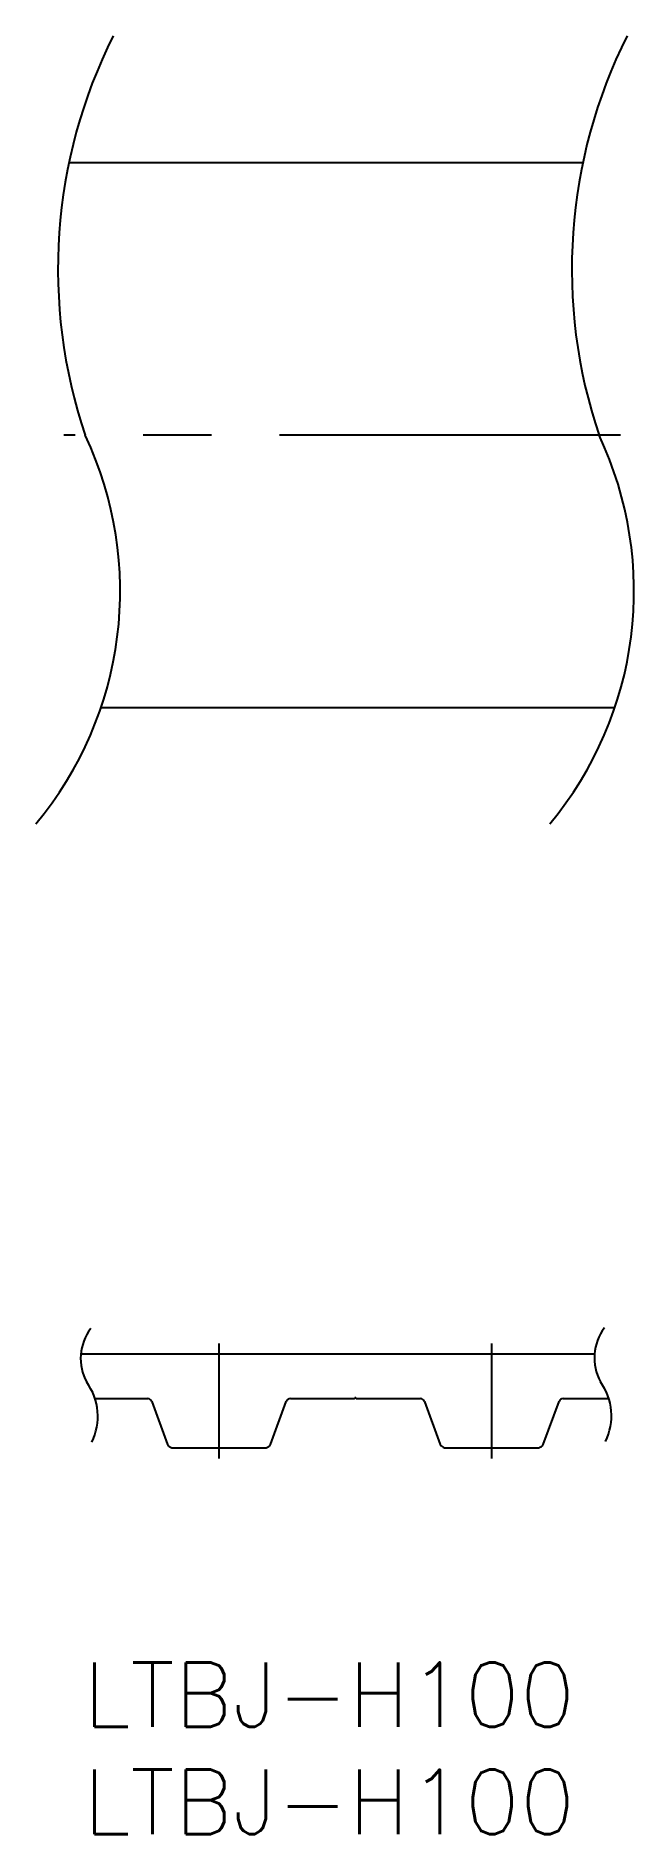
# Model space of a CAD drawing. Extents: x -2.2 to 25.6, y -8 to 75.8.
import ezdxf

# ---------------------------------------------------------------- set-up
doc = ezdxf.new("R2010")
doc.units = 0
doc.header["$LTSCALE"] = 0.5
doc.linetypes.add('CENTER', pattern=[50.8, 31.75, -6.35, 6.35, -6.35])
for name, color, linetype in [('MSM_CENTER', 1, 'CENTER'), ('MSM_CONTINUOUS', 7, 'CONTINUOUS'), ('MSM_NARROW', 5, 'CONTINUOUS'), ('MSM_PART_NUMBER', 7, 'CONTINUOUS')]:
    doc.layers.add(name, color=color, linetype=linetype)
doc.styles.get("Standard").update_dxf_attribs({"font": 'txt.shx', "height": 3, "bigfont": 'bigfont.shx'})

# ---------------------------------------------------------------- blocks, each defined once
blk = doc.blocks.new('*U9')
at = {"layer": 'MSM_PART_NUMBER'}
blk.add_text('LTBJ-H100', height=3, dxfattribs=at).set_placement((0, -3))
blk = doc.blocks.new('*U10')
at = {"layer": 'MSM_PART_NUMBER'}
blk.add_text('LTBJ-H100', height=3, dxfattribs=at).set_placement((0, -8))

msp = doc.modelspace()

# ---------------------------------------------------------------- linework, layer by layer
at = {"layer": 'MSM_CENTER'}
for p, q in [((25.007, 57.178), (-0.921, 57.178)), ((6.311, 9.5), (6.311, 14.86)), ((19.011, 9.5), (19.011, 14.86))]:
    msp.add_line(p, q, dxfattribs=at)
at = {"layer": 'MSM_CONTINUOUS'}
for p, q in [((23.251, 69.878), (-0.677, 69.878)), ((24.738, 44.478), (0.811, 44.478)), ((23.795, 14.36), (-0.123, 14.36)), ((0.534, 12.29), (2.991, 12.29)), ((3.179, 12.158), (3.911, 10.147)), ((8.711, 10.147), (9.444, 12.158)), ((9.631, 12.29), (12.611, 12.29)), ((12.681, 12.32), (12.641, 12.32)), ((12.711, 12.29), (15.691, 12.29)), ((15.879, 12.158), (16.611, 10.147)), ((21.411, 10.147), (22.144, 12.158)), ((22.331, 12.29), (24.463, 12.29)), ((4.111, 10), (8.511, 10)), ((16.811, 10), (21.211, 10))]:
    msp.add_line(p, q, dxfattribs=at)
for centre, radius, start, end in [((2.991, 12.09), 0.2, 20, 90), ((9.631, 12.09), 0.2, 90, 160), ((12.611, 12.31), 0.02, 270, 0), ((12.641, 12.31), 0.01, 90, 180), ((12.681, 12.31), 0.01, 0, 90), ((12.711, 12.31), 0.02, 180, 270), ((15.691, 12.09), 0.2, 20, 90), ((22.331, 12.09), 0.2, 90, 160), ((4.168, 10.288), 0.293, 208.74016, 258.76554), ((8.454, 10.288), 0.293, 281.23446, 331.25984), ((16.868, 10.288), 0.293, 208.74016, 258.76554), ((21.154, 10.288), 0.293, 281.23446, 331.25984)]:
    msp.add_arc(centre, radius, start, end, dxfattribs=at)
at = {"layer": 'MSM_NARROW'}
for centre, radius, start, end in [((23.049, 64.918), 24.239, 153.36362, 198.62146), ((46.977, 64.918), 24.239, 153.36362, 198.62146), ((-15.272, 49.923), 16.98, 320.27459, 25.29426), ((8.655, 49.923), 16.98, 320.27459, 25.29426), ((2.202, 14.159), 2.335, 143.15446, 208.37275), ((26.123, 14.188), 2.335, 143.15446, 208.37275), ((-2.035, 11.464), 2.698, 333.53762, 35.98967), ((21.886, 11.492), 2.698, 333.53762, 35.98967)]:
    msp.add_arc(centre, radius, start, end, dxfattribs=at)

# ---------------------------------------------------------------- block references
at = {"layer": 'MSM_CONTINUOUS'}
for name in ['*U9', '*U10']:
    msp.add_blockref(name, (0, 0), dxfattribs=at)

doc.saveas('drawing.dxf')
